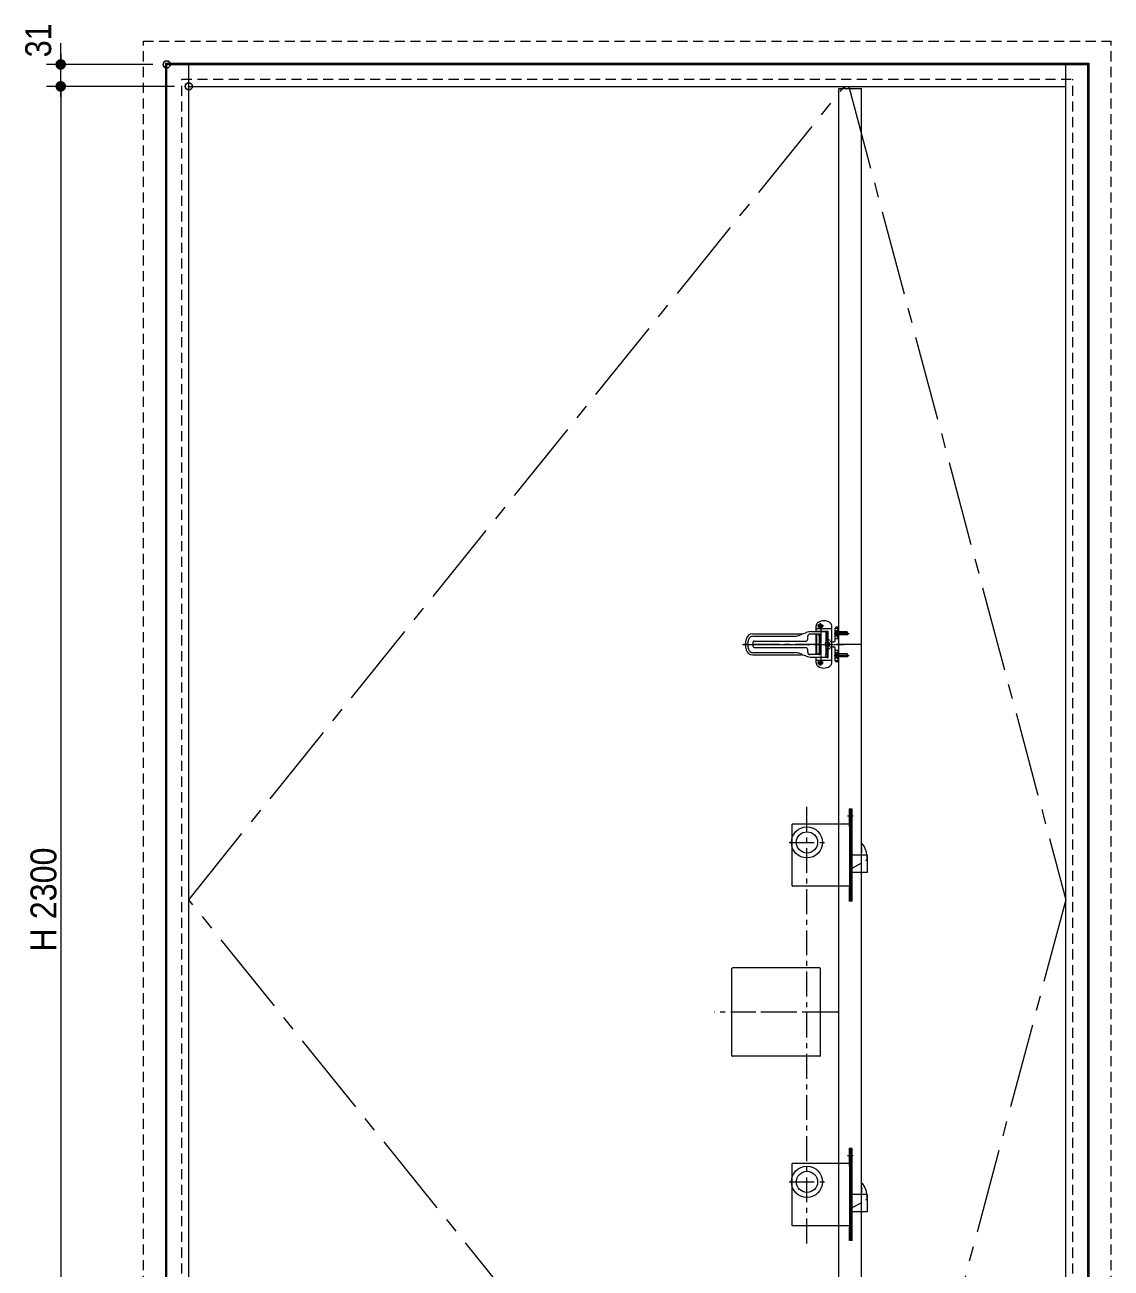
# Model space of a CAD drawing. Units: millimetres, scale not verified. Extents: x -6062 to 6062, y -3045 to 3045.
# Drawn here: x -1305 to 230, y -1085 to 673 of the extents above; entities that cross this region are included whole.
import ezdxf
from ezdxf.enums import TextEntityAlignment as Align

# ---------------------------------------------------------------- set-up
doc = ezdxf.new("R2010")
doc.units = ezdxf.units.MM
doc.header["$LTSCALE"] = 20
doc.header["$PDMODE"] = 32
doc.header["$PDSIZE"] = 10
for name, pattern in [('USER1', [2.91, 1.76, -0.4, 0.35, -0.4]), ('USER2', [1.11, 0.71, -0.4]), ('USER3', [9.172222, 5.997222, -1.058333, 1.058333, -1.058333])]:
    doc.linetypes.add(name, pattern=pattern)
for name, color, linetype, lineweight in [('0-1_3一般', 7, 'Continuous', 15), ('0-3_2寸法-1', 7, 'Continuous', 15), ('0-4_0', 7, 'Continuous', 25)]:
    doc.layers.add(name, color=color, linetype=linetype, lineweight=lineweight)
doc.layers.add('0-5_Defpoints', color=7, linetype='Continuous')
doc.styles.add('ＭＳ Ｐゴシック', font='')
doc.styles.get('ＭＳ Ｐゴシック').set_extended_font_data('MS PGothic')

# ---------------------------------------------------------------- blocks, each defined once
blk = doc.blocks.new('グループ-4')
at = {"layer": '0-1_3一般'}
for p, q in [((32101.3, -4570), (32120, -4570)), ((32130, -4541.3), (32130, -4560)), ((32150, -4541.3), (32150, -4560)), ((32178.7, -4570), (32160, -4570)), ((32101.3, -4590), (32120, -4590)), ((32130, -4618.7), (32130, -4600)), ((32150, -4618.7), (32150, -4600)), ((32178.7, -4590), (32160, -4590))]:
    blk.add_line(p, q, dxfattribs=at)
for centre, radius, start, end in [((32140, -4580), 40, 165.52249, 194.47751), ((32120, -4560), 10, 270, 0), ((32140, -4580), 40, 75.52249, 104.47751), ((32160, -4560), 10, 179.99999, 270), ((32140, -4580), 40, 345.52249, 14.47751), ((32120, -4600), 10, 0, 90), ((32140, -4580), 40, 255.52249, 284.47751), ((32160, -4600), 10, 90, 180.00001)]:
    blk.add_arc(centre, radius, start, end, dxfattribs=at)
blk = doc.blocks.new('グループ-5')
at = {"layer": '0-1_3一般'}
for p, q in [((32130, -3501.3), (32130, -3520)), ((32150, -3501.3), (32150, -3520)), ((32101.3, -3530), (32120, -3530)), ((32101.3, -3550), (32120, -3550)), ((32130, -3578.7), (32130, -3560)), ((32150, -3578.7), (32150, -3560)), ((32178.7, -3530), (32160, -3530)), ((32178.7, -3550), (32160, -3550))]:
    blk.add_line(p, q, dxfattribs=at)
for centre, radius, start, end in [((32140, -3540), 40, 75.52249, 104.47751), ((32140, -3540), 40, 165.52249, 194.47751), ((32120, -3520), 10, 270, 0), ((32120, -3560), 10, 0, 90), ((32140, -3540), 40, 255.52249, 284.47751), ((32160, -3520), 10, 179.99999, 270), ((32160, -3560), 10, 90, 180.00001), ((32140, -3540), 40, 345.52249, 14.47751)]:
    blk.add_arc(centre, radius, start, end, dxfattribs=at)
blk = doc.blocks.new('グループ-6')
at = {"layer": '0-1_3一般', "linetype": 'USER1'}
for p, q in [((32140, -3610.1), (32140, -3460)), ((32227.2, -3540), (32061.4, -3540)), ((32160, -4547.4), (32160, -3579.9)), ((29935.9, -4060), (31849.5, -4060)), ((31967.7, -4060), (32460, -4060)), ((32340, -4136.2), (32340, -3981.4)), ((32140, -4659.9), (32140, -4497.6)), ((32054.9, -4580), (32224, -4580))]:
    blk.add_line(p, q, dxfattribs=at)
at = {"layer": '0-1_3一般'}
for p, q in [((30232.7, -3760), (31581.5, -3760)), ((30232.7, -3826), (31413.5, -3826)), ((31628.9, -3771.1), (31559.8, -3798.3)), ((31739.5, -3727.7), (31727.8, -3732.3)), ((31782.8, -3910), (31782.8, -3830)), ((32113.9, -3770), (31842.8, -3770)), ((31885.8, -3700), (32290, -3700)), ((32020, -3700), (32020, -3540.3)), ((32020, -4350), (32020, -3770)), ((32030, -3690), (32350, -3690)), ((32040, -3610), (32440, -3610)), ((32040, -3700), (32040, -3690)), ((32040, -4350), (32040, -3770)), ((32080, -3772), (32080, -3782)), ((32100, -3772), (32080, -3772)), ((32080, -3782), (32109.7, -3782)), ((32090, -3784), (32110.4, -3784)), ((32090, -3784), (32090, -3800)), ((32090, -3800), (32111.3, -3800)), ((32100, -3810), (32090, -3800)), ((32100, -3810), (32111.3, -3810)), ((32111.3, -4330), (32111.3, -3790)), ((32133.9, -4330), (32133.9, -3790)), ((32148.8, -3712.4), (32148.8, -3761.4)), ((32300, -4002.6), (32300, -3770)), ((32340, -3955.5), (32340, -3700)), ((32360, -3933.9), (32360, -3700)), ((32460, -3990), (32460, -3540.3)), ((30240, -4120), (30240, -4000)), ((30270, -3970), (31722.8, -3970)), ((30270, -4150), (31722.8, -4150)), ((31782.8, -4290), (31782.8, -4210)), ((32300, -4350), (32300, -4117.4)), ((32301.3, -4050), (32320, -4050)), ((32301.3, -4070), (32320, -4070)), ((32330, -4021.3), (32330, -4040)), ((32330, -4098.7), (32330, -4080)), ((32340, -4420), (32340, -4164.5)), ((32350, -4021.3), (32350, -4040)), ((32350, -4098.7), (32350, -4080)), ((32360, -3992.9), (32360, -3933.9)), ((32378.7, -4050), (32360, -4050)), ((32378.7, -4070), (32360, -4070)), ((32360, -4186.1), (32360, -4127.1)), ((32360, -4420), (32360, -4186.1)), ((32460, -4130), (32460, -3990)), ((32460, -4579.7), (32460, -4130)), ((30232.7, -4294), (31413.5, -4294)), ((30232.7, -4360), (31581.5, -4360)), ((31626.9, -4348.1), (31559.8, -4321.7)), ((31727.8, -4387.7), (31739.5, -4392.3)), ((32113.9, -4350), (31842.8, -4350)), ((31885.8, -4420), (32290, -4420)), ((32020, -4579.7), (32020, -4420)), ((32350, -4430), (32030, -4430)), ((32040, -4430), (32040, -4420)), ((32040, -4510), (32440, -4510)), ((32100, -4348), (32080, -4348)), ((32100, -4310), (32090, -4320)), ((32090, -4336), (32090, -4320)), ((32090, -4320), (32111.3, -4320)), ((32090, -4336), (32110.4, -4336)), ((32100, -4310), (32111.3, -4310)), ((32290.4, -4350), (32300, -4350)), ((32290.4, -4420), (32290.4, -4350))]:
    blk.add_line(p, q, dxfattribs=at)
for points in [[(32290.4, -3700), (32290.4, -3770), (32300, -3770)], [(32080, -4348), (32080, -4338), (32109.7, -4338)]]:
    blk.add_lwpolyline(points, dxfattribs=at)
for centre in [(32140, -3540), (32140, -4580)]:
    blk.add_circle(centre, 60, dxfattribs=at)
for centre, radius, start, end in [((32140, -3540.3), 120, 123.74899, 180), ((32240, -3690), 300, 56.25101, 123.74899), ((32340, -3540.3), 120, 0, 56.25101), ((30232.7, -3960), 200, 90, 165.52249), ((30232.7, -3960), 134, 90, 165.52249), ((31413.5, -3426), 400, 270, 291.44847), ((31581.5, -3360), 400, 270, 291.44847), ((31885.8, -4100), 400, 90, 111.44847), ((31842.8, -3830), 60, 90, 180), ((32040, -3630), 20, 90, 180.00001), ((32030, -3680), 10, 180, 270), ((32091.3, -3790), 20, 0, 90), ((32113.9, -3790), 20, 0, 90), ((32330, -3700), 10, 0, 90), ((32350, -3700), 10, 0, 90), ((32440, -3630), 20, 0, 90), ((32440, -3630), 20, 0, 90), ((30620, -4060), 600, 165.52249, 194.47751), ((30232.7, -4160), 200, 194.47751, 270), ((30620, -4060), 534, 165.52249, 194.47751), ((30232.7, -4160), 134, 194.47751, 270), ((30270, -4000), 30, 90, 180.00001), ((30270, -4120), 30, 180, 270), ((31722.8, -3910), 60, 270, 0), ((31722.8, -4210), 60, 0, 90), ((32340, -4060), 70, 94.86141, 265.13859), ((32340, -4060), 60, 96.73236, 263.26764), ((32340, -4060), 40, 165.52249, 194.47751), ((32320, -4040), 10, 270, 0), ((32320, -4080), 10, 0, 90), ((32340, -4060), 40, 75.52249, 104.47751), ((32340, -4060), 40, 255.52249, 284.47751), ((32340, -4060), 60, 263.26764, 96.73236), ((32340, -4060), 70, 265.13859, 94.86141), ((32360, -4040), 10, 180, 270), ((32360, -4080), 10, 90, 180.00001), ((32340, -4060), 40, 345.52249, 14.47751), ((31413.5, -4694), 400, 68.55153, 90), ((31581.5, -4760), 400, 68.55153, 90), ((31885.8, -4020), 400, 248.45021, 270), ((31842.8, -4290), 60, 180, 270), ((32030, -4440), 10, 90, 180), ((32040, -4490), 20, 180, 270), ((32091.3, -4330), 20, 270, 0), ((32113.9, -4330), 20, 270, 0), ((32330, -4420), 10, 270, 0), ((32350, -4420), 10, 270, 0), ((32440, -4490), 20, 270, 0), ((32140, -4579.7), 120, 180, 236.25101), ((32240, -4430), 300, 236.25101, 303.74899), ((32340, -4579.7), 120, 303.74899, 0)]:
    blk.add_arc(centre, radius, start, end, dxfattribs=at)
for name in ['グループ-5', 'グループ-4']:
    blk.add_blockref(name, (0, 0), dxfattribs=at)
blk = doc.blocks.new('グループ-7')
at = {"layer": '0-1_3一般', "linetype": 'USER1'}
blk.add_line((32531.8, -3750), (32949.2, -3750), dxfattribs=at)
at = {"layer": '0-1_3一般'}
for p, q in [((32596, -3670), (32630, -3667)), ((32596, -3830), (32596, -3670)), ((32596, -3830), (32630, -3833)), ((32630, -3833), (32630, -3667)), ((32640, -3710), (32630, -3720)), ((32766, -3720), (32630, -3720)), ((32766, -3780), (32630, -3780)), ((32630, -3780), (32640, -3790)), ((32766, -3710), (32640, -3710)), ((32640, -3710), (32640, -3790)), ((32766, -3790), (32640, -3790)), ((32900, -3710), (32766, -3710)), ((32910, -3720), (32766, -3720)), ((32910, -3780), (32766, -3780)), ((32900, -3790), (32766, -3790)), ((32900, -3710), (32910, -3720)), ((32900, -3790), (32900, -3710)), ((32900, -3790), (32910, -3780)), ((32910, -3720), (32910, -3780))]:
    blk.add_line(p, q, dxfattribs=at)
blk.add_arc((32788.1, -3750), 208.1, 157.38713, 202.61287, dxfattribs=at)
blk = doc.blocks.new('グループ-8')
at = {"layer": '0-1_3一般', "linetype": 'USER1'}
blk.add_line((32531.8, -4370), (32949.2, -4370), dxfattribs=at)
at = {"layer": '0-1_3一般'}
for p, q in [((32596, -4290), (32630, -4287)), ((32596, -4450), (32596, -4290)), ((32596, -4450), (32630, -4453)), ((32630, -4453), (32630, -4287)), ((32640, -4330), (32630, -4340)), ((32766, -4340), (32630, -4340)), ((32766, -4400), (32630, -4400)), ((32630, -4400), (32640, -4410)), ((32766, -4330), (32640, -4330)), ((32640, -4330), (32640, -4410)), ((32766, -4410), (32640, -4410)), ((32900, -4330), (32766, -4330)), ((32910, -4340), (32766, -4340)), ((32910, -4400), (32766, -4400)), ((32900, -4410), (32766, -4410)), ((32900, -4330), (32910, -4340)), ((32900, -4410), (32900, -4330)), ((32900, -4410), (32910, -4400)), ((32910, -4340), (32910, -4400))]:
    blk.add_line(p, q, dxfattribs=at)
blk.add_arc((32788.1, -4370), 208.1, 157.38713, 202.61287, dxfattribs=at)
blk = doc.blocks.new('グループ-9')
at = {"layer": '0-1_3一般'}
for p, q in [((32560, -3950), (32560, -3600)), ((32560, -3605), (32630, -3605)), ((32660, -3570), (32590, -3570)), ((32630, -3895), (32630, -3605)), ((32660, -3645), (32630, -3645)), ((32660, -3855), (32630, -3855)), ((32660, -4550), (32660, -3570)), ((32446.6, -3990), (32520, -3990)), ((32446.6, -4130), (32520, -4130)), ((32560, -3895), (32630, -3895)), ((32560, -4520), (32560, -4170)), ((32560, -4225), (32630, -4225)), ((32560, -4515), (32630, -4515)), ((32660, -4550), (32590, -4550)), ((32630, -4225), (32630, -4515)), ((32660, -4265), (32630, -4265)), ((32660, -4475), (32630, -4475))]:
    blk.add_line(p, q, dxfattribs=at)
at = {"layer": '0-1_3一般', "linetype": 'USER1'}
blk.add_line((32287.7, -4060), (32797.4, -4060), dxfattribs=at)
at = {"layer": '0-1_3一般'}
for centre, radius, start, end in [((32590, -3600), 30, 90, 180), ((32930, -4060), 600, 170.75165, 189.24836), ((32377.3, -3970), 40, 8.21321, 170.75164), ((32377.3, -4150), 40, 189.24836, 351.78679), ((32446.6, -3960), 30, 188.21322, 270), ((32446.6, -4160), 30, 90, 171.78678), ((32520, -3950), 40, 270, 0), ((32520, -4170), 40, 0, 90), ((32590, -4520), 30, 180, 270)]:
    blk.add_arc(centre, radius, start, end, dxfattribs=at)
for name in ['グループ-7', 'グループ-8']:
    blk.add_blockref(name, (0, 0), dxfattribs=at)
blk = doc.blocks.new('_Dot')
at = {"layer": '0-4_0'}
blk.add_line((-10, 0), (-20, 0), dxfattribs=at)
for points in [[(0, 0), (-10, 0), (-9.92, 1.25)], [(0, 0), (-9.92, -1.25), (-10, 0)], [(0, 0), (-9.92, 1.25), (-9.69, 2.49)], [(0, 0), (-9.69, -2.49), (-9.92, -1.25)], [(0, 0), (-9.69, 2.49), (-9.3, 3.68)], [(0, 0), (-9.3, -3.68), (-9.69, -2.49)], [(0, 0), (-9.3, 3.68), (-8.76, 4.82)], [(0, 0), (-8.76, -4.82), (-9.3, -3.68)], [(0, 0), (-8.76, 4.82), (-8.09, 5.88)], [(0, 0), (-8.09, -5.88), (-8.76, -4.82)], [(0, 0), (-8.09, 5.88), (-7.29, 6.85)], [(0, 0), (-7.29, -6.85), (-8.09, -5.88)], [(0, 0), (-7.29, 6.85), (-6.37, 7.71)], [(0, 0), (-6.37, -7.71), (-7.29, -6.85)], [(0, 0), (-6.37, 7.71), (-5.36, 8.44)], [(0, 0), (-5.36, -8.44), (-6.37, -7.71)], [(0, 0), (-5.36, 8.44), (-4.26, 9.05)], [(0, 0), (-4.26, -9.05), (-5.36, -8.44)], [(0, 0), (-4.26, 9.05), (-3.09, 9.51)], [(0, 0), (-3.09, -9.51), (-4.26, -9.05)], [(0, 0), (-3.09, 9.51), (-1.87, 9.82)], [(0, 0), (-1.87, -9.82), (-3.09, -9.51)], [(0, 0), (-1.87, 9.82), (-0.63, 9.98)], [(0, 0), (-0.63, -9.98), (-1.87, -9.82)], [(0, 0), (-0.63, 9.98), (0.63, 9.98)], [(0, 0), (0.63, -9.98), (-0.63, -9.98)], [(0, 0), (0.63, 9.98), (1.87, 9.82)], [(0, 0), (1.87, 9.82), (3.09, 9.51)], [(0, 0), (3.09, 9.51), (4.26, 9.05)], [(0, 0), (4.26, 9.05), (5.36, 8.44)], [(0, 0), (5.36, 8.44), (6.37, 7.71)], [(0, 0), (6.37, 7.71), (7.29, 6.85)], [(0, 0), (7.29, 6.85), (8.09, 5.88)], [(0, 0), (8.09, 5.88), (8.76, 4.82)], [(0, 0), (8.76, 4.82), (9.3, 3.68)], [(0, 0), (9.3, 3.68), (9.69, 2.49)], [(0, 0), (9.69, 2.49), (9.92, 1.25)], [(0, 0), (9.92, 1.25), (10, 0)], [(0, 0), (1.87, -9.82), (0.63, -9.98)], [(0, 0), (3.09, -9.51), (1.87, -9.82)], [(0, 0), (4.26, -9.05), (3.09, -9.51)], [(0, 0), (5.36, -8.44), (4.26, -9.05)], [(0, 0), (6.37, -7.71), (5.36, -8.44)], [(0, 0), (7.29, -6.85), (6.37, -7.71)], [(0, 0), (8.09, -5.88), (7.29, -6.85)], [(0, 0), (8.76, -4.82), (8.09, -5.88)], [(0, 0), (9.3, -3.68), (8.76, -4.82)], [(0, 0), (9.69, -2.49), (9.3, -3.68)], [(0, 0), (9.92, -1.25), (9.69, -2.49)], [(0, 0), (10, 0), (9.92, -1.25)]]:
    blk.add_solid(points, dxfattribs=at)

msp = doc.modelspace()

# ---------------------------------------------------------------- linework, layer by layer
at = {"layer": '0-1_3一般', "linetype": 'USER2'}
for p, q in [((-1137.5, 650), (230.5, 650)), ((-1137.5, -1754), (-1137.5, 650)), ((230.5, -1754), (230.5, 650)), ((-1083.5, 596), (176.5, 596)), ((-1083.5, -1714), (-1083.5, 596)), ((176.5, -1714), (176.5, 596)), ((-135.5, -519.31), (-115.12, -507.99)), ((-135.5, -999.31), (-115.12, -987.99))]:
    msp.add_line(p, q, dxfattribs=at)
at = {"layer": '0-1_3一般'}
for p, q in [((-1106.1, -1734), (-1106.1, 618.6)), ((-1106.1, 618.6), (199.1, 618.6)), ((-1104.5, -1729), (-1104.5, 617)), ((-1104.5, 617), (197.5, 617)), ((-1073.5, -1714), (-1073.5, 617)), ((166.5, -1714), (166.5, 617)), ((197.5, -1729), (197.5, 617)), ((199.1, 618.6), (199.1, -1732.5)), ((-1073.5, 586), (166.5, 586)), ((-154.5, 583), (-122.5, 583)), ((-154.5, -1711), (-154.5, 583)), ((-146.5, 586), (-146.5, 583)), ((-140.5, 586), (-140.5, 583)), ((-122.5, -1711), (-122.5, 583)), ((166.5, -1714), (166.5, -204.82)), ((-139.5, -436), (-140, -436)), ((-140, -436), (-140, -454.8)), ((-137.5, -436), (-139.5, -436)), ((-138, -436), (-138, -455.1)), ((-135.5, -436), (-137.5, -436)), ((-137.5, -466.05), (-137.5, -436)), ((-135.5, -566), (-135.5, -436)), ((-220.5, -501.01), (-220.5, -457)), ((-139.5, -457), (-220.5, -457)), ((-139.5, -455), (-139.8, -455)), ((-139.5, -461), (-139.5, -455)), ((-139.5, -457.95), (-139.5, -472.5)), ((-139.5, -472.5), (-139.5, -533.5)), ((-139.5, -486.61), (-139.5, -489.39)), ((-122.5, -488.57), (-122.5, -486.7)), ((-220.5, -544.5), (-220.5, -501.01)), ((-135.5, -500.5), (-115, -500.5)), ((-114.5, -501), (-114.5, -525.5)), ((-114.5, -525.5), (-135.5, -525.5)), ((-139.5, -533.5), (-139.5, -547)), ((-139.5, -545), (-220, -545)), ((-140, -547.2), (-140, -566)), ((-139.5, -547), (-139.8, -547)), ((-139.5, -566), (-140, -566)), ((-137.5, -566), (-139.5, -566)), ((-305.5, -784.5), (-305.5, -661.5)), ((-181.5, -660.5), (-304.5, -660.5)), ((-180.5, -784.5), (-180.5, -661.5)), ((-181.5, -785.5), (-304.5, -785.5)), ((-139.5, -916), (-140, -916)), ((-140, -916), (-140, -934.8)), ((-137.5, -916), (-139.5, -916)), ((-138, -916), (-138, -935.1)), ((-135.5, -916), (-137.5, -916)), ((-137.5, -946.05), (-137.5, -916)), ((-135.5, -1046), (-135.5, -916)), ((-220.5, -981.01), (-220.5, -937)), ((-139.5, -937), (-220.5, -937)), ((-139.5, -935), (-139.8, -935)), ((-139.5, -941), (-139.5, -935)), ((-139.5, -937.95), (-139.5, -952.5)), ((-139.5, -952.5), (-139.5, -1013.5)), ((-139.5, -966.61), (-139.5, -969.39)), ((-122.5, -968.57), (-122.5, -966.7)), ((-220.5, -1024.5), (-220.5, -981.01)), ((-135.5, -980.5), (-115, -980.5)), ((-114.5, -981), (-114.5, -1005.5)), ((-139.5, -1013.5), (-139.5, -1027)), ((-114.5, -1005.5), (-135.5, -1005.5)), ((-139.5, -1025), (-220, -1025)), ((-140, -1027.2), (-140, -1046)), ((-139.5, -1027), (-139.8, -1027)), ((-139.5, -1046), (-140, -1046)), ((-137.5, -1046), (-139.5, -1046))]:
    msp.add_line(p, q, dxfattribs=at)
at = {"layer": '0-1_3一般', "linetype": 'USER1'}
for p, q in [((-122.5, -203), (-296.93, -203)), ((-199.5, -1050), (-199.5, -432)), ((-134.19, -446), (-142.41, -446)), ((-224.5, -483), (-174.5, -483)), ((-221.3, -483), (-222.55, -483)), ((-155.5, -723), (-330.5, -723)), ((-171.11, -723), (-296.93, -723)), ((-134.19, -926), (-142.41, -926)), ((-224.5, -963), (-174.5, -963)), ((-221.3, -963), (-222.55, -963))]:
    msp.add_line(p, q, dxfattribs=at)
at = {"layer": '0-1_3一般', "linetype": 'USER3'}
for points in [[(-146.5, -1714), (-1073.5, -564), (-146.5, 586)], [(-140.5, 586), (166.5, -564), (-140.5, -1714)]]:
    msp.add_lwpolyline(points, dxfattribs=at)
at = {"layer": '0-1_3一般'}
for points in [[(-135.5, -566), (-137.5, -566), (-137.5, -466)], [(-135.5, -1046), (-137.5, -1046), (-137.5, -946)]]:
    msp.add_lwpolyline(points, dxfattribs=at)
for centre, radius in [((-199.5, -483), 22), ((-199.5, -483), 15), ((-199.5, -963), 22), ((-199.5, -963), 15)]:
    msp.add_circle(centre, radius, dxfattribs=at)
for centre, radius, start, end in [((-139.8, -454.8), 0.2, 180, 270), ((-138, -455.6), 0.5, 0, 90), ((-121.3, -486.7), 1.2, 90, 180), ((-146.77, -494.57), 25, 347.9954, 13.90598), ((-121.3, -486.7), 1.2, 34.80632, 90), ((-147, -504.57), 32.5, 6.93801, 34.80632), ((-123.29, -499.57), 1, 270, 347.9954), ((-115, -501), 0.5, 0, 90), ((-220, -544.5), 0.5, 180, 270), ((-139.8, -547.2), 0.2, 90, 180), ((-304.5, -661.5), 1, 90, 180), ((-181.5, -661.5), 1, 0, 90), ((-304.5, -784.5), 1, 180, 270), ((-181.5, -784.5), 1, 270, 0), ((-139.8, -934.8), 0.2, 180, 270), ((-138, -935.6), 0.5, 0, 90), ((-121.3, -966.7), 1.2, 90, 180), ((-121.3, -966.7), 1.2, 34.80632, 90), ((-147, -984.57), 32.5, 6.93801, 34.80632), ((-123.29, -979.57), 1, 270, 347.9954), ((-146.77, -974.57), 25, 347.9954, 13.90598), ((-115, -981), 0.5, 0, 90), ((-220, -1024.5), 0.5, 180, 270), ((-139.8, -1027.2), 0.2, 90, 180)]:
    msp.add_arc(centre, radius, start, end, dxfattribs=at)
at = {"layer": '0-1_3一般', "linetype": 'USER2'}
for centre, radius, start, end in [((-115.61, -507.15), 1, 299.04601, 355.29703), ((-147, -504.57), 32.5, 355.29703, 6.93801), ((-147, -984.57), 32.5, 355.29703, 6.93801), ((-115.61, -987.15), 1, 299.04601, 355.29703)]:
    msp.add_arc(centre, radius, start, end, dxfattribs=at)
at = {"layer": '0-3_2寸法-1'}
for p, q in [((-1254.5, 632.01), (-1254.5, 647.01)), ((-1124.5, 617), (-1274.5, 617)), ((-1254.5, 586), (-1254.5, 617)), ((-1093.5, 586), (-1274.5, 586)), ((-1093.5, 586), (-1274.5, 586)), ((-1254.5, 570.99), (-1254.5, 555.99)), ((-1254.5, 570.99), (-1254.5, -1698.99))]:
    msp.add_line(p, q, dxfattribs=at)
at = {"layer": '0-5_Defpoints'}
for p in [(-1254.5, 617), (-1104.5, 617), (-1073.5, 586)]:
    msp.add_point(p, dxfattribs=at)

# ---------------------------------------------------------------- block references
at = {"layer": '0-1_3一般', "xscale": 0.05, "yscale": 0.05}
for name in ['グループ-6', 'グループ-9']:
    msp.add_blockref(name, (-1787.5, 0), dxfattribs=at)
at = {"layer": '0-3_2寸法-1', "xscale": 0.7503418, "yscale": 0.7503418}
for p, rotation in [((-1254.5, 617), 270), ((-1254.5, 586), 90), ((-1254.5, 586), 90)]:
    msp.add_blockref('_Dot', p, dxfattribs=dict(at, rotation=rotation))

# ---------------------------------------------------------------- texts
at = {"layer": '0-3_2寸法-1', "style": 'ＭＳ Ｐゴシック'}
for s, height, width, p in [('31', 36.66, 0.9, (-1256.98, 627.07)), ('H 2300', 36.69, 0.95, (-1249.54, -637.28))]:
    msp.add_text(s, height=height, rotation=90, dxfattribs=dict(at, width=width)).set_placement(p, align=Align.BOTTOM_LEFT)

doc.saveas('drawing.dxf')
